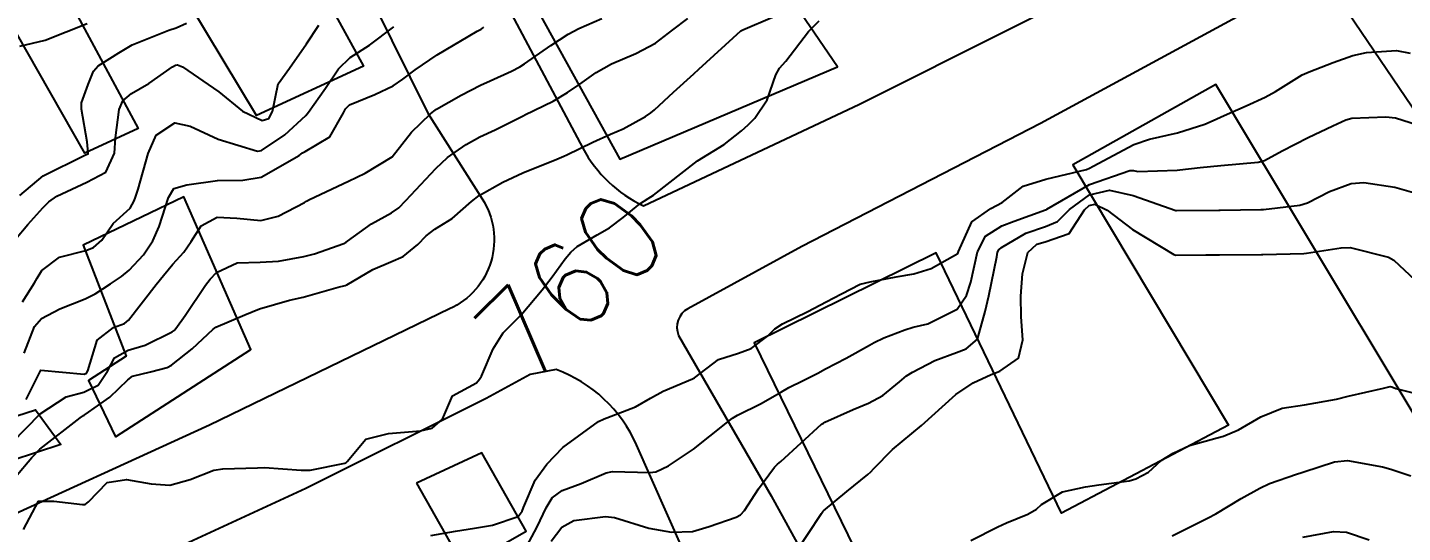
# Model space of a CAD drawing. Header units: metres. Extents: x 318500 to 325275, y 7408834 to 7428799.
# Drawn here: x 323080.1 to 323143.2, y 7420882.5 to 7420905.6 of the extents above; entities that cross this region are included whole.
import ezdxf
from ezdxf.enums import TextEntityAlignment as Align

# ---------------------------------------------------------------- set-up
doc = ezdxf.new("R2010")
doc.units = ezdxf.units.M
doc.header["$MEASUREMENT"] = 0
for name, color, linetype in [('Cotas', 45, 'Continuous'), ('Curvas de Nivel 1m', 11, 'Continuous'), ('Curvas de Nivel 5m', 15, 'Continuous'), ('Edificações', 30, 'Continuous'), ('Vias Primárias', 230, 'Continuous')]:
    doc.layers.add(name, color=color, linetype=linetype)
doc.styles.add('Style-STANDARD', font='STANDARD.shx')

msp = doc.modelspace()

# ---------------------------------------------------------------- linework, layer by layer
at = {"layer": 'Curvas de Nivel 1m', "flags": 128}
for points, elevation in [([(323078.787, 7420885.949), (323080.72, 7420887.92), (323081.926, 7420888.708), (323082.735, 7420888.921), (323083.382, 7420889.242), (323083.815, 7420889.879), (323084.143, 7420890.493), (323084.765, 7420890.84), (323085.548, 7420891.078), (323086.778, 7420891.679), (323086.871, 7420891.746), (323086.957, 7420891.837), (323087.384, 7420892.429), (323088.31, 7420893.817), (323088.525, 7420894.094), (323088.809, 7420894.4), (323089.766, 7420894.851), (323090.816, 7420894.883), (323091.664, 7420894.931), (323092.821, 7420895.136), (323093.318, 7420895.257), (323094.66, 7420895.733), (323094.773, 7420895.789), (323094.832, 7420895.834), (323095.926, 7420896.637), (323096.851, 7420897.137), (323097.183, 7420897.377), (323097.503, 7420897.7), (323098.875, 7420899.179), (323099.418, 7420899.672), (323100.271, 7420900.278), (323100.895, 7420900.621), (323101.598, 7420900.944), (323102.91, 7420901.602), (323102.928, 7420901.611), (323102.968, 7420901.629), (323104.265, 7420902.264), (323104.926, 7420902.659), (323105.484, 7420903.039), (323106.234, 7420903.581), (323106.944, 7420903.977), (323108.053, 7420904.455), (323108.954, 7420904.917), (323109.758, 7420905.538), (323110.443, 7420906.053)], 758), ([(323079.595, 7420885.028), (323080.347, 7420885.925), (323080.704, 7420886.302), (323082.564, 7420887.738), (323082.719, 7420887.838), (323082.749, 7420887.861), (323082.792, 7420887.889), (323083.923, 7420888.688), (323084.744, 7420889.479), (323084.969, 7420889.645), (323085.786, 7420889.854), (323086.546, 7420890.051), (323086.755, 7420890.147), (323087.696, 7420890.896), (323088.662, 7420891.812), (323088.781, 7420891.901), (323090.117, 7420892.466), (323090.789, 7420892.739), (323092.162, 7420893.138), (323092.795, 7420893.279), (323094.396, 7420893.736), (323094.724, 7420893.808), (323094.802, 7420893.837), (323095.988, 7420894.543), (323096.818, 7420894.894), (323097.384, 7420895.139), (323098.048, 7420895.692), (323098.437, 7420896.085), (323098.841, 7420896.387), (323099.633, 7420896.883), (323100.519, 7420897.655), (323100.863, 7420897.937), (323101.956, 7420898.553), (323102.873, 7420898.972), (323104.435, 7420899.607), (323104.747, 7420899.737), (323104.883, 7420899.8), (323106.087, 7420900.388), (323106.898, 7420900.743), (323107.469, 7420900.997), (323108.506, 7420901.554), (323108.744, 7420901.72), (323108.915, 7420901.864), (323109.792, 7420902.672), (323110.719, 7420903.523), (323110.942, 7420903.728), (323112.869, 7420905.491), (323112.928, 7420905.523), (323112.961, 7420905.534), (323114.325, 7420906.121)], 759), ([(323080.086, 7420888.573), (323080.75, 7420889.92), (323082.748, 7420889.743), (323082.855, 7420889.782), (323082.914, 7420889.888), (323083.348, 7420891.307), (323084.089, 7420891.877), (323084.592, 7420892.062), (323084.784, 7420892.223), (323086.052, 7420893.851), (323086.38, 7420894.272), (323086.814, 7420894.782), (323087.318, 7420895.337), (323087.648, 7420895.828), (323088.116, 7420896.546), (323088.847, 7420896.937), (323089.756, 7420896.892), (323090.845, 7420896.785), (323091.646, 7420896.981), (323092.858, 7420897.614), (323092.948, 7420897.67), (323093.089, 7420897.757), (323094.869, 7420898.599), (323095.634, 7420898.961), (323096.88, 7420899.71), (323097.757, 7420900.837), (323098.631, 7420901.684), (323098.784, 7420901.81), (323098.913, 7420901.899), (323100.043, 7420902.543), (323100.93, 7420902.991), (323101.38, 7420903.199), (323102.358, 7420903.636), (323102.735, 7420903.839), (323102.943, 7420903.973), (323104.163, 7420904.822), (323104.957, 7420905.336), (323105.445, 7420905.593), (323106.49, 7420906.055)], 757), ([(323079.593, 7420895.939), (323080.167, 7420896.603), (323080.852, 7420897.368), (323081.126, 7420897.646), (323081.483, 7420897.911), (323082.867, 7420898.548), (323083.741, 7420899.011), (323084.131, 7420899.877), (323084.187, 7420900.58), (323084.352, 7420901.876), (323084.518, 7420902.272), (323084.921, 7420902.606), (323085.711, 7420903.075), (323086.804, 7420903.842), (323086.941, 7420903.917), (323087.034, 7420903.932), (323087.25, 7420903.835), (323088.923, 7420902.683), (323090.002, 7420901.799), (323090.904, 7420901.376), (323091.221, 7420901.469), (323091.393, 7420901.783), (323091.647, 7420903.061), (323092.164, 7420903.772), (323092.951, 7420904.89), (323093.519, 7420905.752)], 754), ([(323079.785, 7420897.936), (323080.869, 7420898.838), (323082.772, 7420899.784), (323082.879, 7420899.827), (323082.921, 7420899.848), (323082.935, 7420899.889), (323082.888, 7420900.39), (323082.621, 7420901.894), (323082.629, 7420902.179), (323082.927, 7420903.026), (323083.179, 7420903.645), (323083.391, 7420903.885), (323084.338, 7420904.484), (323084.95, 7420904.85), (323086.626, 7420905.514), (323086.958, 7420905.629), (323087.434, 7420905.833)], 753), ([(323079.8, 7420904.789), (323080.951, 7420905.067), (323082.885, 7420905.817)], 752), ([(323079.992, 7420890.701), (323080.47, 7420891.925), (323080.784, 7420892.287), (323081.622, 7420892.741), (323082.793, 7420893.198), (323083.256, 7420893.424), (323083.945, 7420893.879), (323084.451, 7420894.228), (323084.81, 7420894.509), (323085.464, 7420895.217), (323085.893, 7420895.854), (323086.178, 7420896.512), (323086.617, 7420897.844), (323086.864, 7420898.258), (323087.455, 7420898.42), (323088.868, 7420898.617), (323090.026, 7420898.641), (323090.87, 7420898.774), (323092.603, 7420899.764), (323092.758, 7420899.886), (323092.883, 7420899.961), (323094.015, 7420900.622), (323094.647, 7420901.734), (323094.735, 7420901.911), (323094.915, 7420902.092), (323096.076, 7420902.565), (323096.929, 7420902.958), (323097.373, 7420903.264), (323097.937, 7420903.695), (323098.947, 7420904.393), (323100.774, 7420905.468), (323100.959, 7420905.571), (323101.009, 7420905.6), (323101.076, 7420905.649)], 756), ([(323098.65, 7420882.341), (323099.779, 7420882.537), (323100.655, 7420882.676), (323101.477, 7420882.823), (323102.664, 7420883.207), (323102.843, 7420883.451), (323102.906, 7420883.626), (323103.434, 7420884.874), (323103.974, 7420885.611), (323104.708, 7420886.382), (323106.349, 7420887.576), (323106.599, 7420887.695), (323106.723, 7420887.743), (323108.037, 7420888.25), (323108.736, 7420888.633), (323109.317, 7420888.965), (323110.651, 7420889.521), (323110.717, 7420889.554), (323110.751, 7420889.58), (323111.847, 7420890.421), (323112.768, 7420890.7), (323113.341, 7420890.915), (323114.09, 7420891.477), (323114.44, 7420891.817), (323114.786, 7420892.047), (323115.949, 7420892.61), (323116.796, 7420893.055), (323117.491, 7420893.43), (323118.357, 7420893.866), (323118.809, 7420893.983), (323120.008, 7420894.202), (323120.814, 7420894.35), (323121.612, 7420894.585), (323122.829, 7420895.274), (323122.861, 7420895.36), (323123.467, 7420896.735), (323124.352, 7420897.338), (323124.863, 7420897.612), (323125.827, 7420898.364), (323126.874, 7420898.692), (323128.731, 7420899.134), (323128.879, 7420899.196), (323129.042, 7420899.278), (323130.9, 7420900.272), (323131.628, 7420900.517), (323132.906, 7420900.817), (323134.163, 7420901.211), (323134.682, 7420901.435), (323134.915, 7420901.545), (323136.067, 7420902.044), (323136.929, 7420902.44), (323137.407, 7420902.699), (323138.139, 7420903.162), (323138.634, 7420903.465), (323138.947, 7420903.607), (323140.046, 7420904.041), (323140.959, 7420904.359), (323141.586, 7420904.488), (323142.962, 7420904.582), (323143.582, 7420904.47)], 761), ([(323102.938, 7420881.626), (323103.528, 7420882.746), (323103.941, 7420883.611), (323104.213, 7420884.071), (323104.682, 7420884.413), (323105.546, 7420884.728), (323106.695, 7420885.212), (323106.988, 7420885.275), (323108.695, 7420885.229), (323108.972, 7420885.269), (323109.555, 7420885.537), (323110.708, 7420886.296), (323112.205, 7420887.498), (323112.499, 7420887.718), (323112.725, 7420887.854), (323113.81, 7420888.403), (323114.742, 7420888.935), (323115.083, 7420889.127), (323115.733, 7420889.455), (323116.409, 7420889.791), (323116.758, 7420889.984), (323117.711, 7420890.48), (323118.775, 7420891.077), (323118.989, 7420891.196), (323119.434, 7420891.403), (323120.397, 7420891.781), (323120.785, 7420891.89), (323121.46, 7420892.053), (323122.794, 7420892.727), (323123.235, 7420893.354), (323123.424, 7420893.965), (323123.735, 7420895.346), (323124.106, 7420896.076), (323124.848, 7420896.54), (323125.412, 7420896.764), (323126.859, 7420897.273), (323126.887, 7420897.282), (323126.916, 7420897.309), (323128.872, 7420898.445), (323130.722, 7420899.087), (323130.888, 7420899.088), (323131.092, 7420899.043), (323132.888, 7420899.097), (323133.01, 7420899.106), (323133.957, 7420899.214), (323134.891, 7420899.305), (323136.609, 7420899.467), (323136.894, 7420899.548), (323137.709, 7420899.978), (323138.904, 7420900.591), (323140.037, 7420901.133), (323140.634, 7420901.404), (323140.915, 7420901.477), (323142.474, 7420901.547), (323142.916, 7420901.494), (323144.215, 7420901.08)], 762), ([(323104.17, 7420882.084), (323104.657, 7420882.731), (323105.219, 7420883.035), (323106.665, 7420883.21), (323107.07, 7420883.16), (323108.657, 7420882.684), (323109.698, 7420882.49), (323110.655, 7420882.525), (323111.415, 7420882.752), (323112.665, 7420883.186), (323112.865, 7420883.291), (323113.045, 7420883.486), (323113.679, 7420884.487), (323114.413, 7420885.473), (323114.56, 7420885.612), (323114.703, 7420885.732), (323116.582, 7420887.442), (323116.661, 7420887.501), (323116.721, 7420887.536), (323118.031, 7420888.119), (323118.735, 7420888.406), (323119.386, 7420888.758), (323120.152, 7420889.396), (323120.482, 7420889.665), (323120.757, 7420889.836), (323121.778, 7420890.362), (323122.771, 7420890.735), (323123.217, 7420890.91), (323123.736, 7420891.346), (323124.079, 7420892.62), (323124.254, 7420893.338), (323124.618, 7420895.124), (323124.654, 7420895.333), (323124.714, 7420895.449), (323124.833, 7420895.546), (323125.954, 7420896.208), (323126.848, 7420896.51), (323127.411, 7420896.742), (323127.948, 7420897.294), (323128.867, 7420897.963), (323129.792, 7420898.185), (323130.87, 7420897.937), (323132.838, 7420897.253), (323132.86, 7420897.249), (323134.804, 7420897.258), (323134.861, 7420897.261), (323136.739, 7420897.295), (323136.862, 7420897.3), (323138.525, 7420897.495), (323138.867, 7420897.601), (323139.891, 7420898.118), (323140.88, 7420898.483), (323141.465, 7420898.53), (323142.878, 7420898.32), (323143.945, 7420898.013)], 763), ([(323115.318, 7420881.46), (323116.581, 7420883.353), (323116.637, 7420883.44), (323116.651, 7420883.46), (323116.671, 7420883.478), (323117.743, 7420884.365), (323118.696, 7420885.136), (323118.841, 7420885.265), (323118.971, 7420885.407), (323119.827, 7420886.28), (323120.716, 7420887.015), (323121.164, 7420887.383), (323122.744, 7420888.802), (323123.537, 7420889.348), (323124.363, 7420889.729), (323124.758, 7420889.88), (323125.609, 7420890.48), (323125.807, 7420891.32), (323125.741, 7420892.375), (323125.726, 7420893.321), (323125.792, 7420894.349), (323126.044, 7420895.318), (323126.45, 7420895.7), (323126.838, 7420895.813), (323127.937, 7420896.2), (323128.646, 7420897.283), (323128.862, 7420897.483), (323129.123, 7420897.535), (323129.676, 7420897.268), (323130.847, 7420896.378), (323132.742, 7420895.231), (323132.83, 7420895.205), (323134.207, 7420895.209), (323134.811, 7420895.22), (323134.83, 7420895.22), (323136.771, 7420895.23), (323136.831, 7420895.232), (323138.709, 7420895.274), (323138.832, 7420895.284), (323140.423, 7420895.539), (323140.836, 7420895.552), (323142.597, 7420895.102), (323142.829, 7420894.97), (323143.797, 7420894.062)], 764), ([(323132.661, 7420882.331), (323134.405, 7420883.204), (323134.583, 7420883.29), (323134.672, 7420883.338), (323135.829, 7420884.037), (323136.69, 7420884.52), (323137.138, 7420884.721), (323138.363, 7420885.153), (323138.618, 7420885.234), (323138.702, 7420885.265), (323140.116, 7420885.722), (323140.71, 7420885.777), (323142.318, 7420885.484), (323142.704, 7420885.38), (323143.621, 7420885.081)], 766), ([(323138.661, 7420882.261), (323140.065, 7420882.53), (323140.664, 7420882.488), (323141.7, 7420882.144)], 767)]:
    msp.add_lwpolyline(points, dxfattribs=dict(at, elevation=elevation))
at = {"layer": 'Curvas de Nivel 5m', "flags": 128}
for points, elevation in [([(323079.921, 7420893.062), (323080.461, 7420893.925), (323080.583, 7420894.144), (323080.809, 7420894.502), (323081.613, 7420895.113), (323082.823, 7420895.414), (323083.165, 7420895.547), (323083.548, 7420895.883), (323084.074, 7420896.645), (323084.852, 7420897.351), (323085.04, 7420897.685), (323085.105, 7420897.866), (323085.229, 7420898.23), (323085.676, 7420899.858), (323086.047, 7420900.698), (323086.901, 7420901.269), (323087.614, 7420901.115), (323088.891, 7420900.513), (323090.704, 7420899.97), (323090.883, 7420900.005), (323091.948, 7420900.72), (323092.908, 7420901.611), (323092.982, 7420901.686), (323093.041, 7420901.758), (323093.81, 7420902.864), (323094.421, 7420903.738), (323094.945, 7420904.264), (323095.842, 7420904.83), (323096.96, 7420905.677)], 755), ([(323079.961, 7420882.619), (323080.651, 7420883.92), (323081.357, 7420883.91), (323082.668, 7420883.763), (323082.786, 7420883.771), (323082.949, 7420883.887), (323083.794, 7420884.768), (323084.686, 7420884.917), (323085.825, 7420884.711), (323086.682, 7420884.654), (323087.608, 7420884.905), (323088.693, 7420885.334), (323089.103, 7420885.397), (323090.695, 7420885.447), (323091.02, 7420885.46), (323092.694, 7420885.341), (323093.113, 7420885.335), (323094.699, 7420885.659), (323094.754, 7420885.675), (323094.814, 7420885.729), (323095.665, 7420886.766), (323096.713, 7420887.022), (323098.17, 7420887.143), (323098.716, 7420887.267), (323099.184, 7420887.673), (323099.652, 7420888.75), (323100.745, 7420889.339), (323100.89, 7420889.506), (323100.972, 7420889.648), (323101.514, 7420890.898), (323101.972, 7420891.638), (323102.375, 7420892.043), (323102.788, 7420892.464), (323103.758, 7420893.616), (323104.212, 7420894.206), (323104.821, 7420895.026), (323105.078, 7420895.344), (323105.37, 7420895.592), (323106.284, 7420896.133), (323106.843, 7420896.456), (323107.482, 7420896.932), (323108.243, 7420897.556), (323108.622, 7420897.792), (323108.864, 7420897.947), (323110.88, 7420899.52), (323112.114, 7420900.279), (323112.901, 7420900.9), (323113.216, 7420901.177), (323113.515, 7420901.484), (323114.083, 7420902.318), (323114.481, 7420903.475), (323114.648, 7420903.768), (323114.946, 7420904.095), (323115.983, 7420905.455), (323116.466, 7420905.949)], 760), ([(323123.424, 7420882.115), (323124.664, 7420882.741), (323125.069, 7420882.923), (323126.04, 7420883.316), (323126.437, 7420883.549), (323126.677, 7420883.769), (323127.636, 7420884.345), (323128.689, 7420884.577), (323129.303, 7420884.659), (323130.694, 7420884.856), (323131.005, 7420884.937), (323131.582, 7420885.241), (323132.164, 7420885.78), (323132.713, 7420886.121), (323133.466, 7420886.471), (323134.724, 7420886.814), (323135.026, 7420886.895), (323135.704, 7420887.185), (323136.736, 7420887.781), (323137.711, 7420888.189), (323138.742, 7420888.333), (323140.209, 7420888.592), (323140.746, 7420888.726), (323142.367, 7420889.096), (323142.671, 7420889.172), (323142.751, 7420889.163), (323142.932, 7420889.088), (323144.746, 7420888.621)], 765)]:
    msp.add_lwpolyline(points, dxfattribs=dict(at, elevation=elevation))
at = {"layer": 'Edificações'}
for points in [[(323149.502, 7420948.69), (323141.138, 7420944.969), (323142.706, 7420942.097), (323136.89, 7420939.486), (323140.478, 7420932.603), (323137.537, 7420930.514), (323139.171, 7420927.642), (323135.577, 7420926.075), (323132.233, 7420931.949), (323126.744, 7420929.469), (323129.132, 7420924.059), (323121.227, 7420919.824), (323119.3, 7420918.542), (323116.866, 7420922.457), (323110.019, 7420919.778), (323111.339, 7420915.699), (323110.102, 7420916.977), (323100.238, 7420912.429), (323107.318, 7420899.599), (323107.318, 7420899.599), (323117.316, 7420903.842), (323114.376, 7420908.15), (323135.286, 7420915.722), (323146.146, 7420922.525)], [(323208.504, 7420921.453), (323204.592, 7420927.602), (323195.877, 7420923.117), (323194.451, 7420922.537), (323190.279, 7420932.14), (323172.256, 7420923.272), (323156.614, 7420914.004), (323147.841, 7420910.365), (323150.336, 7420906.412), (323145.69, 7420903.49), (323142.593, 7420907.873), (323140.442, 7420906.755), (323155.326, 7420884.84), (323147.921, 7420880.944), (323134.672, 7420903.031), (323128.109, 7420899.348), (323135.25, 7420887.402), (323127.593, 7420883.363), (323121.829, 7420895.309), (323113.484, 7420891.183), (323124.238, 7420869.145)], [(323077.475, 7420926.915), (323081.756, 7420928.991), (323095.556, 7420903.866), (323090.644, 7420901.601), (323084.529, 7420911.778), (323080.625, 7420909.576), (323085.225, 7420901.003), (323082.769, 7420899.871), (323079.62, 7420905.406)]]:
    msp.add_lwpolyline(points, dxfattribs=at)
for points in [[(323072.063, 7420882.78), (323061.406, 7420900.217), (323070.836, 7420903.897), (323072.184, 7420901.327), (323068.999, 7420900.103), (323074.087, 7420889.812), (323076.047, 7420889.628), (323077.455, 7420887.12), (323080.518, 7420888.099), (323081.681, 7420886.508), (323078.313, 7420885.407), (323072.063, 7420882.78)], [(323084.178, 7420886.873), (323090.393, 7420890.869), (323087.316, 7420897.876), (323082.701, 7420895.663), (323084.67, 7420890.561), (323082.948, 7420889.455), (323084.178, 7420886.873)], [(323097.999, 7420884.735), (323100.161, 7420880.911), (323103.032, 7420882.535), (323100.994, 7420886.138)]]:
    msp.add_lwpolyline(points, close=True, dxfattribs=at)
at = {"layer": 'Vias Primárias'}
for points in [[(323715.644, 7420145.548, 0), (323709.04, 7420132.939)], [(323831.088, 7420001.787, 0), (323833.844, 7420008.443, 0.220888)], [(323214.165, 7420944.208), (323201.806, 7420939.257, 0.444431), (323201.432, 7420938.242, 0.099943), (323205.069, 7420933.766, 0), (323207.298, 7420931.929, 0.020742)], [(323075.882, 7420956.447), (323080.804, 7420946.881), (323085.893, 7420936.584), (323091.843, 7420926.034), (323099.185, 7420912.208), (323105.628, 7420900.102, 0.163046), (323108.407, 7420897.468), (323118.325, 7420902.126), (323132.303, 7420909.14), (323143.418, 7420915.047), (323152.958, 7420920.205), (323164.147, 7420926.344), (323172.273, 7420930.913), (323182.481, 7420935.657), (323189.824, 7420939.052)], [(323007.552, 7420927.237), (323027.883, 7420937.015), (323048.907, 7420947.259), (323066.527, 7420954.479, -0.34605), (323072.217, 7420952.86), (323075.919, 7420945.489), (323079.753, 7420937.857), (323086.351, 7420925.659), (323091.905, 7420915.054), (323098.508, 7420901.711), (323101.012, 7420897.781, -0.456507), (323099.511, 7420892.737), (323088.493, 7420887.403), (323067.465, 7420877.805), (323050.068, 7420869.838)], [(323207.529, 7420924.582), (323202.818, 7420931.867), (323200.242, 7420936.072, 0.368648), (323196.895, 7420937.162), (323187.596, 7420932.776), (323177.958, 7420928.018), (323169.604, 7420924.277), (323158.652, 7420918.648), (323148.334, 7420912.719), (323136.171, 7420906.408), (323126.627, 7420901.236), (323115.676, 7420895.603), (323110.445, 7420892.743, 0.382787), (323110.015, 7420891.522), (323114.262, 7420884.165), (323119.019, 7420875.501), (323123.466, 7420866.572), (323128.541, 7420857.168), (323133.295, 7420848.198), (323134.011, 7420846.723, 0.287293), (323136.979, 7420844.864), (323143.163, 7420848.306), (323150.218, 7420852.034), (323153.166, 7420853.464)], [(323090.88, 7420820.579), (323129.396, 7420840.62, 0.57528), (323130.319, 7420844.045), (323122.84, 7420857.044), (323113.778, 7420873.678), (323108.086, 7420886.501, 0.202775), (323104.399, 7420889.955), (323103.212, 7420889.732), (323101.191, 7420888.621), (323092.913, 7420884.5), (323068.835, 7420873.404), (323053.088, 7420866.145)]]:
    msp.add_lwpolyline(points, format="xyb", dxfattribs=at)

# ---------------------------------------------------------------- texts
at = {"layer": 'Cotas', "style": 'Style-STANDARD'}
msp.add_text('760', height=4, rotation=44.54974, dxfattribs=at).set_placement((323105.056, 7420893.837, 760), align=Align.MIDDLE_CENTER)

doc.saveas('drawing.dxf')
